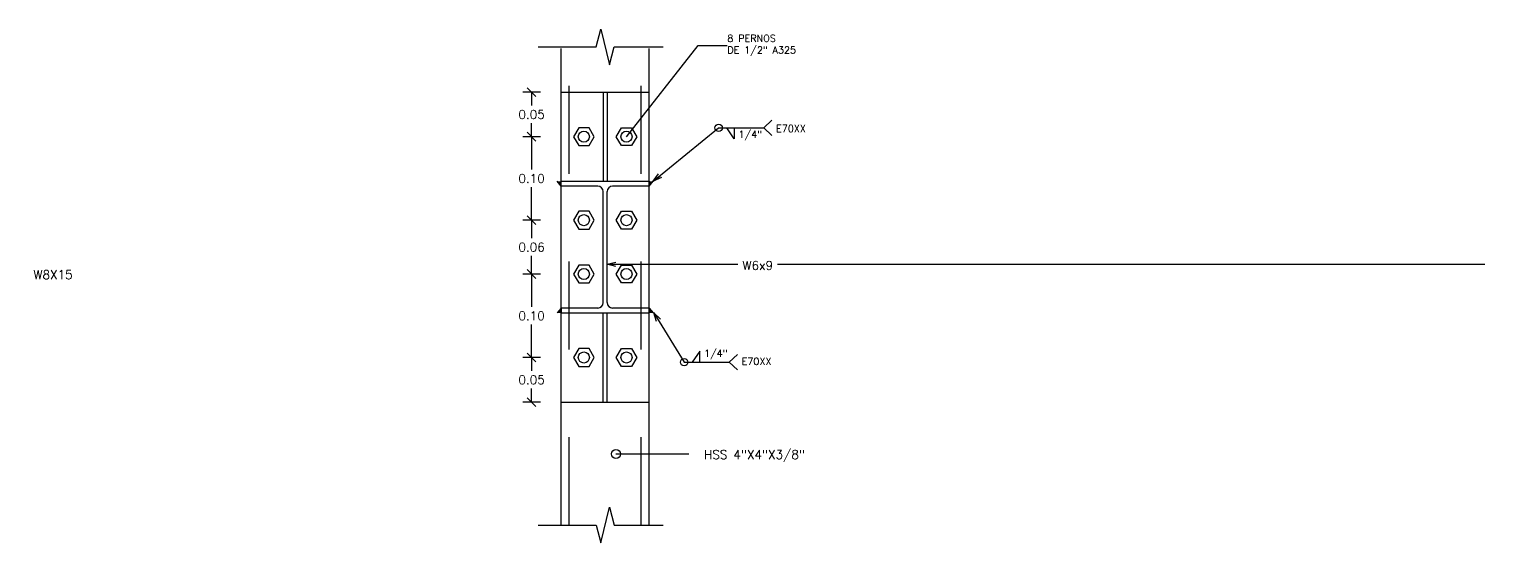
# Model space of a CAD drawing. Header units: metres. Extents: x -44 to 358, y -246 to 48.
# Drawn here: x 148.74 to 150.399, y 11.337 to 11.922 of the extents above; entities that cross this region are included whole.
import ezdxf

# ---------------------------------------------------------------- set-up
doc = ezdxf.new("R2010")
doc.units = ezdxf.units.M
doc.header["$LTSCALE"] = 0.3
doc.header["$PDMODE"] = 3
doc.linetypes.add('DASHED', pattern=[0.75, 0.5, -0.25])
for name, color, linetype in [('CONNECTORS', 7, 'Continuous'), ('DEFAULT', 7, 'Continuous'), ('DIMTEXTO', 4, 'Continuous'), ('MEMBERS', 7, 'Continuous'), ('Vigas Perfil', 1, 'Continuous')]:
    doc.layers.add(name, color=color, linetype=linetype)
doc.styles.add('SMPLEX', font='simplex.shx')
doc.dimstyles.new('D-5', dxfattribs={"dimscale": 0.05, "dimtxt": 0.2, "dimasz": 0.2, "dimexe": 0.2, "dimexo": 0.2, "dimgap": 0.1, "dimtad": 0, "dimtih": 1, "dimtoh": 1, "dimzin": 0, "dimdsep": 46, "dimtxsty": 'SMPLEX', "dimblk1": 'OBLIQUE', "dimblk2": 'OBLIQUE', "dimsah": 1, "dimcen": 0.2, "dimclrd": 4, "dimclre": 4, "dimclrt": 4, "dimadec": 0, "dimazin": 0, "dimtfac": 1, "dimtmove": 0, "dimatfit": 3, "dimldrblk": 'OPEN30', "dimfxl": 0.2, "dimfxlon": 1, "dimtolj": 1, "dimtzin": 0, "dimarcsym": 0})

# ---------------------------------------------------------------- blocks, each defined once
blk = doc.blocks.new('_OBLIQUE')
at = {"color": 0, "linetype": 'ByBlock'}
blk.add_line((-0.5, -0.5), (0.5, 0.5), dxfattribs=at)
blk = doc.blocks.new('_Open30')
at = {"color": 0, "lineweight": -2}
for p, q in [((-1, 0.27), (0, 0)), ((0, 0), (-1, -0.27)), ((0, 0), (-1, 0))]:
    blk.add_line(p, q, dxfattribs=at)
blk = doc.blocks.new('*D363')
at = {"layer": 'DEFPOINTS', "color": 0, "transparency": 16777216}
for p in [(149.3125, 11.8504), (149.3721, 11.8504), (149.3721, 11.7996)]:
    blk.add_point(p, dxfattribs=at)
at = {"layer": 'DIMTEXTO', "color": 4, "lineweight": -2, "transparency": 16777216}
for p, q in [((149.3225, 11.8504), (149.3025, 11.8504)), ((149.3125, 11.8504), (149.3125, 11.835)), ((149.3125, 11.7996), (149.3125, 11.815)), ((149.3225, 11.7996), (149.3025, 11.7996))]:
    blk.add_line(p, q, dxfattribs=at)
at = {"layer": 'DIMTEXTO', "color": 4, "lineweight": -2, "transparency": 16777216, "xscale": 0.01, "yscale": 0.01, "zscale": 0.01}
for p, rotation in [((149.3125, 11.8504), 90), ((149.3125, 11.7996), 270)]:
    blk.add_blockref('_OBLIQUE', p, dxfattribs=dict(at, rotation=rotation))
at = {"layer": 'DIMTEXTO', "color": 4, "transparency": 16777216, "insert": (149.3125, 11.825), "char_height": 0.01, "attachment_point": 5, "style": 'SMPLEX'}
blk.add_mtext('\\A1;0.05', dxfattribs=at)
blk = doc.blocks.new('*D364')
at = {"layer": 'DEFPOINTS', "color": 0, "transparency": 16777216}
for p in [(149.3721, 11.7996), (149.3125, 11.7046), (149.3721, 11.7046)]:
    blk.add_point(p, dxfattribs=at)
at = {"layer": 'DIMTEXTO', "color": 4, "lineweight": -2, "transparency": 16777216}
for p, q in [((149.3225, 11.7996), (149.3025, 11.7996)), ((149.3125, 11.7996), (149.3125, 11.7621)), ((149.3125, 11.7046), (149.3125, 11.7421)), ((149.3225, 11.7046), (149.3025, 11.7046))]:
    blk.add_line(p, q, dxfattribs=at)
at = {"layer": 'DIMTEXTO', "color": 4, "lineweight": -2, "transparency": 16777216, "xscale": 0.01, "yscale": 0.01, "zscale": 0.01}
for p, rotation in [((149.3125, 11.7996), 90), ((149.3125, 11.7046), 270)]:
    blk.add_blockref('_OBLIQUE', p, dxfattribs=dict(at, rotation=rotation))
at = {"layer": 'DIMTEXTO', "color": 4, "transparency": 16777216, "insert": (149.3125, 11.7521), "char_height": 0.01, "attachment_point": 5, "style": 'SMPLEX'}
blk.add_mtext('\\A1;0.10', dxfattribs=at)
blk = doc.blocks.new('*D365')
at = {"layer": 'DEFPOINTS', "color": 0, "transparency": 16777216}
for p in [(149.3721, 11.7046), (149.3125, 11.6432), (149.3721, 11.6432)]:
    blk.add_point(p, dxfattribs=at)
at = {"layer": 'DIMTEXTO', "color": 4, "lineweight": -2, "transparency": 16777216}
for p, q in [((149.3225, 11.7046), (149.3025, 11.7046)), ((149.3125, 11.7046), (149.3125, 11.6839)), ((149.3125, 11.6432), (149.3125, 11.6639)), ((149.3225, 11.6432), (149.3025, 11.6432))]:
    blk.add_line(p, q, dxfattribs=at)
at = {"layer": 'DIMTEXTO', "color": 4, "lineweight": -2, "transparency": 16777216, "xscale": 0.01, "yscale": 0.01, "zscale": 0.01}
for p, rotation in [((149.3125, 11.7046), 90), ((149.3125, 11.6432), 270)]:
    blk.add_blockref('_OBLIQUE', p, dxfattribs=dict(at, rotation=rotation))
at = {"layer": 'DIMTEXTO', "color": 4, "transparency": 16777216, "insert": (149.3125, 11.6739), "char_height": 0.01, "attachment_point": 5, "style": 'SMPLEX'}
blk.add_mtext('\\A1;0.06', dxfattribs=at)
blk = doc.blocks.new('*D366')
at = {"layer": 'DEFPOINTS', "color": 0, "transparency": 16777216}
for p in [(149.3721, 11.6432), (149.3125, 11.5482), (149.3721, 11.5482)]:
    blk.add_point(p, dxfattribs=at)
at = {"layer": 'DIMTEXTO', "color": 4, "lineweight": -2, "transparency": 16777216}
for p, q in [((149.3225, 11.6432), (149.3025, 11.6432)), ((149.3125, 11.6432), (149.3125, 11.6057)), ((149.3125, 11.5482), (149.3125, 11.5857)), ((149.3225, 11.5482), (149.3025, 11.5482))]:
    blk.add_line(p, q, dxfattribs=at)
at = {"layer": 'DIMTEXTO', "color": 4, "lineweight": -2, "transparency": 16777216, "xscale": 0.01, "yscale": 0.01, "zscale": 0.01}
for p, rotation in [((149.3125, 11.6432), 90), ((149.3125, 11.5482), 270)]:
    blk.add_blockref('_OBLIQUE', p, dxfattribs=dict(at, rotation=rotation))
at = {"layer": 'DIMTEXTO', "color": 4, "transparency": 16777216, "insert": (149.3125, 11.5957), "char_height": 0.01, "attachment_point": 5, "style": 'SMPLEX'}
blk.add_mtext('\\A1;0.10', dxfattribs=at)
blk = doc.blocks.new('*D367')
at = {"layer": 'DEFPOINTS', "color": 0, "transparency": 16777216}
for p in [(149.3721, 11.5482), (149.3125, 11.4974), (149.3721, 11.4974)]:
    blk.add_point(p, dxfattribs=at)
at = {"layer": 'DIMTEXTO', "color": 4, "lineweight": -2, "transparency": 16777216}
for p, q in [((149.3225, 11.5482), (149.3025, 11.5482)), ((149.3125, 11.5482), (149.3125, 11.5328)), ((149.3125, 11.4974), (149.3125, 11.5128)), ((149.3225, 11.4974), (149.3025, 11.4974))]:
    blk.add_line(p, q, dxfattribs=at)
at = {"layer": 'DIMTEXTO', "color": 4, "lineweight": -2, "transparency": 16777216, "xscale": 0.01, "yscale": 0.01, "zscale": 0.01}
for p, rotation in [((149.3125, 11.5482), 90), ((149.3125, 11.4974), 270)]:
    blk.add_blockref('_OBLIQUE', p, dxfattribs=dict(at, rotation=rotation))
at = {"layer": 'DIMTEXTO', "color": 4, "transparency": 16777216, "insert": (149.3125, 11.5228), "char_height": 0.01, "attachment_point": 5, "style": 'SMPLEX'}
blk.add_mtext('\\A1;0.05', dxfattribs=at)

msp = doc.modelspace()

# ---------------------------------------------------------------- hatches: boundary and pattern name
at = {"layer": 'DIMTEXTO'}
h = msp.add_hatch(color=256, dxfattribs=at)
h.dxf.hatch_style = 1
h.paths.add_polyline_path([(149.346308, 11.7433739), (149.34159, 11.7488347), (149.346308, 11.7488347)])
h = msp.add_hatch(color=256, dxfattribs=at)
h.dxf.hatch_style = 1
h.paths.add_polyline_path([(149.4463834, 11.7433739), (149.4511014, 11.7488347), (149.4463834, 11.7488347)])
h = msp.add_hatch(color=256, dxfattribs=at)
h.dxf.hatch_style = 1
h.paths.add_polyline_path([(149.34159, 11.5989752), (149.346308, 11.5989752), (149.346308, 11.604436)])
h = msp.add_hatch(color=256, dxfattribs=at)
h.dxf.hatch_style = 1
h.paths.add_polyline_path([(149.4463834, 11.604436), (149.4511014, 11.5989752), (149.4463834, 11.5989752)])

# ---------------------------------------------------------------- linework, layer by layer
at = {"layer": 'CONNECTORS', "color": 3, "linetype": 'Continuous', "ltscale": 0.1}
for p, q in [((149.346308, 11.8504351), (149.4463837, 11.8504351)), ((149.3941868, 11.8504351), (149.3941868, 11.7488347)), ((149.3985049, 11.8504351), (149.3985049, 11.7488347)), ((149.3941868, 11.4973749), (149.3941868, 11.5989752)), ((149.3985049, 11.4973749), (149.3985049, 11.5989752)), ((149.346308, 11.4973749), (149.4463837, 11.4973749))]:
    msp.add_line(p, q, dxfattribs=at)
at = {"layer": 'DEFAULT', "color": 8, "linetype": 'Continuous', "ltscale": 0.1}
for p, q in [((149.3661843, 11.8098087), (149.3603105, 11.7996351)), ((149.3779319, 11.8098087), (149.3661843, 11.8098087)), ((149.3838057, 11.7996351), (149.3779319, 11.8098087)), ((149.408886, 11.7996351), (149.4147598, 11.8098087)), ((149.4147598, 11.8098087), (149.4265074, 11.8098087)), ((149.4265074, 11.8098087), (149.4323812, 11.7996351)), ((149.3603105, 11.7996351), (149.3661843, 11.7894615)), ((149.3779319, 11.7894615), (149.3838057, 11.7996351)), ((149.4147598, 11.7894615), (149.408886, 11.7996351)), ((149.4323812, 11.7996351), (149.4265074, 11.7894615)), ((149.3661843, 11.7894615), (149.3779319, 11.7894615)), ((149.4265074, 11.7894615), (149.4147598, 11.7894615)), ((149.3661843, 11.7147477), (149.3603105, 11.7045741)), ((149.3779319, 11.7147477), (149.3661843, 11.7147477)), ((149.3838057, 11.7045741), (149.3779319, 11.7147477)), ((149.408886, 11.7045741), (149.4147598, 11.7147477)), ((149.4147598, 11.7147477), (149.4265074, 11.7147477)), ((149.4265074, 11.7147477), (149.4323812, 11.7045741)), ((149.3603105, 11.7045741), (149.3661843, 11.6944004)), ((149.3661843, 11.6944004), (149.3779319, 11.6944004)), ((149.3779319, 11.6944004), (149.3838057, 11.7045741)), ((149.4147598, 11.6944004), (149.408886, 11.7045741)), ((149.4265074, 11.6944004), (149.4147598, 11.6944004)), ((149.4323812, 11.7045741), (149.4265074, 11.6944004)), ((149.3661843, 11.6534097), (149.3603105, 11.643236)), ((149.3603105, 11.643236), (149.3661843, 11.6330624)), ((149.3779319, 11.6534097), (149.3661843, 11.6534097)), ((149.3838057, 11.643236), (149.3779319, 11.6534097)), ((149.3779319, 11.6330624), (149.3838057, 11.643236)), ((149.408886, 11.643236), (149.4147598, 11.6534097)), ((149.4147598, 11.6330624), (149.408886, 11.643236)), ((149.4147598, 11.6534097), (149.4265074, 11.6534097)), ((149.4265074, 11.6534097), (149.4323812, 11.643236)), ((149.4323812, 11.643236), (149.4265074, 11.6330624)), ((149.3661843, 11.6330624), (149.3779319, 11.6330624)), ((149.4265074, 11.6330624), (149.4147598, 11.6330624)), ((149.3661843, 11.5583486), (149.3603105, 11.548175)), ((149.3603105, 11.548175), (149.3661843, 11.5380014)), ((149.3779319, 11.5583486), (149.3661843, 11.5583486)), ((149.3838057, 11.548175), (149.3779319, 11.5583486)), ((149.3779319, 11.5380014), (149.3838057, 11.548175)), ((149.408886, 11.548175), (149.4147598, 11.5583486)), ((149.4147598, 11.5380014), (149.408886, 11.548175)), ((149.4147598, 11.5583486), (149.4265074, 11.5583486)), ((149.4265074, 11.5583486), (149.4323812, 11.548175)), ((149.4323812, 11.548175), (149.4265074, 11.5380014)), ((149.3661843, 11.5380014), (149.3779319, 11.5380014)), ((149.4265074, 11.5380014), (149.4147598, 11.5380014))]:
    msp.add_line(p, q, dxfattribs=at)
at = {"layer": 'DEFAULT', "color": 8, "linetype": 'Continuous'}
for centre in [(149.3720581, 11.7996351), (149.4206336, 11.7996351), (149.3720581, 11.7045741), (149.4206336, 11.7045741), (149.3720581, 11.643236), (149.4206336, 11.643236), (149.3720581, 11.548175), (149.4206336, 11.548175)]:
    msp.add_circle(centre, 0.00635, dxfattribs=at)
at = {"layer": 'DIMTEXTO'}
for p, q in [((149.4206336, 11.7996351), (149.5023139, 11.9033036)), ((149.5023139, 11.9033036), (149.5353139, 11.9033036)), ((149.5434709, 11.7970463), (149.5347833, 11.8096391)), ((149.5434709, 11.8096391), (149.5434709, 11.7970463)), ((149.576926, 11.8096391), (149.5861726, 11.8183616)), ((149.576926, 11.8096391), (149.5861726, 11.8009166)), ((149.346308, 11.7433739), (149.34159, 11.7488347)), ((149.4463834, 11.7433739), (149.4511014, 11.7488347)), ((149.346308, 11.604436), (149.34159, 11.5989752)), ((149.4463834, 11.604436), (149.4511014, 11.5989752)), ((149.5042777, 11.5555091), (149.4955901, 11.5429164)), ((149.5042777, 11.5429164), (149.5042777, 11.5555091)), ((149.5377328, 11.5429164), (149.5469794, 11.5516389)), ((149.5377328, 11.5429164), (149.5469794, 11.5341939))]:
    msp.add_line(p, q, dxfattribs=at)
for centre in [(149.5256219, 11.8096391), (149.4864287, 11.5429164)]:
    msp.add_circle(centre, 0.004175, dxfattribs=at)
at = {"layer": 'MEMBERS', "color": 5, "linetype": 'Continuous', "ltscale": 0.1}
for p, q in [((149.3861859, 11.901789), (149.3912658, 11.922109)), ((149.3912658, 11.922109), (149.4014259, 11.881469)), ((149.320146, 11.9017891), (149.3861859, 11.9017891)), ((149.4014259, 11.881469), (149.4065058, 11.901789)), ((149.4065058, 11.901789), (149.4623857, 11.901789)), ((149.3912658, 11.3370554), (149.4014259, 11.3776954)), ((149.4014259, 11.3776954), (149.4065058, 11.3573753)), ((149.320146, 11.3573752), (149.3861859, 11.3573752)), ((149.3861859, 11.3573753), (149.3912658, 11.3370554)), ((149.4065058, 11.3573753), (149.4623857, 11.3573753))]:
    msp.add_line(p, q, dxfattribs=at)
at = {"layer": 'MEMBERS', "color": 9, "linetype": 'DASHED', "ltscale": 0.01}
for p, q in [((149.3551725, 11.3573752), (149.3551725, 11.9001866)), ((149.4375189, 11.3573752), (149.4375189, 11.9001866))]:
    msp.add_line(p, q, dxfattribs=at)
at = {"layer": 'MEMBERS', "color": 9, "linetype": 'Continuous', "ltscale": 0.1}
for p, q in [((149.346308, 11.7488347), (149.4463837, 11.7488347)), ((149.346308, 11.5989752), (149.4463837, 11.5989752))]:
    msp.add_line(p, q, dxfattribs=at)
at = {"layer": 'Vigas Perfil'}
for p, q in [((149.346308, 11.3573752), (149.346308, 11.9001866)), ((149.4463837, 11.3573752), (149.4463837, 11.9001866)), ((149.346308, 11.7433739), (149.346308, 11.7488347)), ((149.3878369, 11.7433739), (149.346308, 11.7433739)), ((149.4463837, 11.7433739), (149.4048548, 11.7433739)), ((149.4463837, 11.7488347), (149.4463837, 11.7433739)), ((149.3941868, 11.6107862), (149.3941868, 11.7370238)), ((149.3985049, 11.6107862), (149.3985049, 11.7370238)), ((149.3985049, 11.6107862), (149.3985049, 11.7370238)), ((149.3878369, 11.604436), (149.346308, 11.604436)), ((149.346308, 11.604436), (149.346308, 11.5989752)), ((149.4463837, 11.604436), (149.4048548, 11.604436)), ((149.4463837, 11.5989752), (149.4463837, 11.604436))]:
    msp.add_line(p, q, dxfattribs=at)
for centre, start, end in [((149.3878369, 11.7370238), 0, 90), ((149.4048548, 11.7370238), 90, 180), ((149.4048548, 11.7370238), 90, 180), ((149.3878369, 11.6107862), 270, 0), ((149.4048548, 11.6107862), 180, 270), ((149.4048548, 11.6107862), 180, 270)]:
    msp.add_arc(centre, 0.00635, start, end, dxfattribs=at)

# ---------------------------------------------------------------- texts
at = {"layer": 'DIMTEXTO', "color": 4, "linetype": 'Continuous', "lineweight": 0, "char_height": 0.008, "attachment_point": 4, "style": 'SMPLEX'}
for s, insert in [('\\A1;8 PERNOS\\PDE 1/2" A325', (149.5355677, 11.903637)), ('\\A1;E70XX', (149.5910449, 11.8089325)), ('\\A1;1/4" ', (149.548202, 11.8008858)), ('\\A1;1/4" ', (149.5090088, 11.5516697)), ('\\A1;E70XX', (149.5518517, 11.5436229))]:
    msp.add_mtext(s, dxfattribs=dict(at, insert=insert))
at = {"layer": 'DIMTEXTO', "color": 4, "linetype": 'Continuous', "lineweight": 0, "char_height": 0.01, "attachment_point": 4, "style": 'SMPLEX', "bg_fill": 2}
for s, insert in [('\\A1;W8X15', (148.7451001, 11.6425078)), ('\\A1;HSS 4"X4"X3/8"', (149.5089976, 11.4358993))]:
    msp.add_mtext(s, dxfattribs=dict(at, insert=insert))

# ---------------------------------------------------------------- dimensions: what is measured, and where the dimension line sits
at = {"layer": 'DIMTEXTO'}
for base, p2, picture, middle in [((149.3124725, 11.8504351), (149.3720581, 11.8504351), '*D363', (149.3124725, 11.8250351)), ((149.3124725, 11.7045741), (149.3720581, 11.7045741), '*D364', (149.3124725, 11.7521046))]:
    dim = msp.add_linear_dim(base=base, p1=(149.3720581, 11.7996351), p2=p2, angle=90, dimstyle='D-5', dxfattribs=at)
    dim.commit()
    dim.dimension.update_dxf_attribs({"geometry": picture, "text_midpoint": middle})
for base, p1, p2, picture, middle in [((149.3124725, 11.643236), (149.3720581, 11.7045741), (149.3720581, 11.643236), '*D365', (149.3124725, 11.673905)), ((149.3124725, 11.548175), (149.3720581, 11.643236), (149.3720581, 11.548175), '*D366', (149.3124725, 11.5957055)), ((149.3124725, 11.4973749), (149.3720581, 11.548175), (149.3720581, 11.4973749), '*D367', (149.3124725, 11.5227749))]:
    dim = msp.add_linear_dim(base=base, p1=p1, p2=p2, angle=90, dimstyle='D-5', override={"dimtmove": 1}, dxfattribs=at)
    dim.commit()
    dim.dimension.update_dxf_attribs({"geometry": picture, "text_midpoint": middle})

# ---------------------------------------------------------------- leaders
for points in [[(149.4511014, 11.7488347), (149.5256219, 11.8096391), (149.576926, 11.8096391)], [(149.4518586, 11.5989582), (149.4864287, 11.5429164), (149.5377328, 11.5429164)]]:
    msp.add_leader(points, dimstyle='D-5', dxfattribs=at)
for points, override in [([(149.3985049, 11.6543036), (149.5353139, 11.6543036)], {"dimldrblk": 'Open30'}), ([(149.4086542, 11.4383036), (149.4916542, 11.4383036)], {"dimgap": 0.1, "dimtad": 0, "dimldrblk": 'DotBlank'})]:
    msp.add_leader(points, dimstyle='D-5', override=override, dxfattribs=at)

# ---------------------------------------------------------------- next in the draw order: texts
at = {"layer": 'DIMTEXTO', "color": 4, "linetype": 'Continuous', "lineweight": 0, "insert": (149.5528375, 11.65297), "char_height": 0.01, "attachment_point": 4, "style": 'SMPLEX', "bg_fill": 2}
msp.add_mtext('\\A1;W6x9', dxfattribs=at)

doc.saveas('drawing.dxf')
